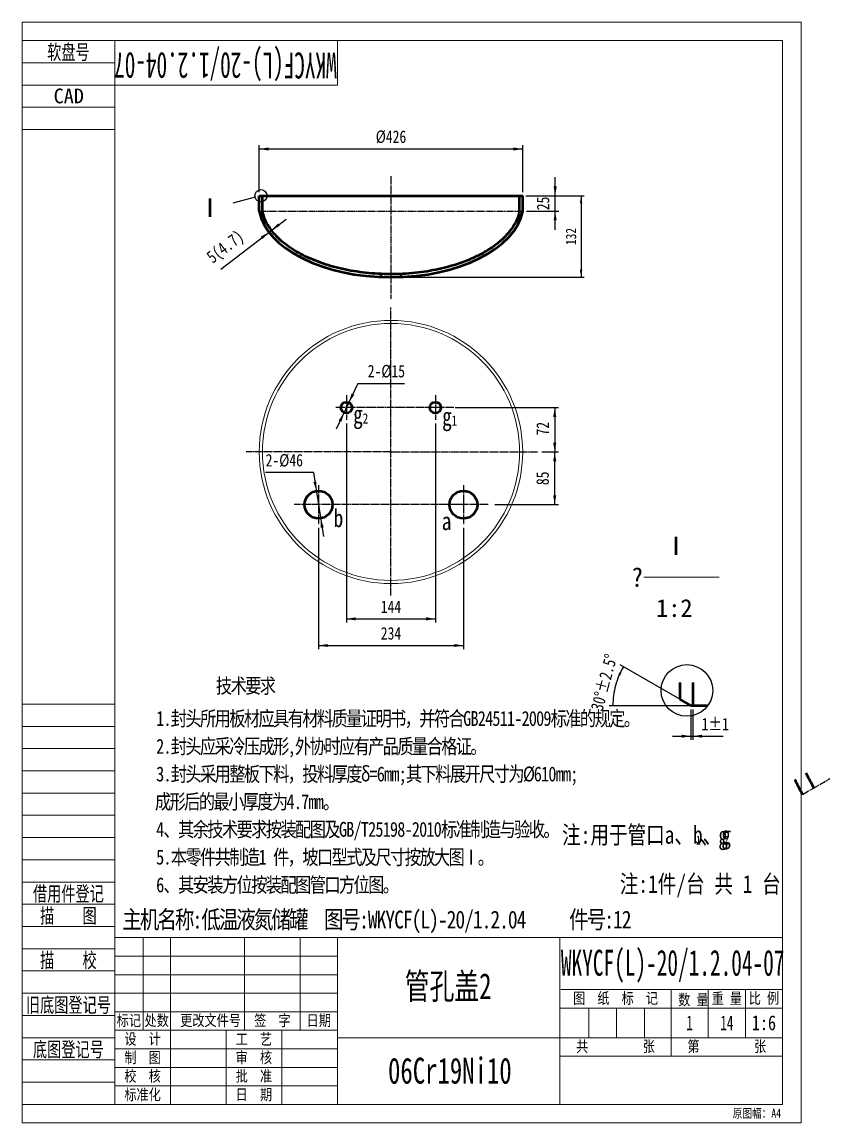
# Model space of a CAD drawing. Header units: millimetres. Extents: x 1505 to 130937, y -44938 to 37032.
# Drawn here: x 43938 to 45244, y 1149 to 2931 of the extents above; entities that cross this region are included whole.
import ezdxf

# ---------------------------------------------------------------- set-up
doc = ezdxf.new("R2010")
doc.units = ezdxf.units.MM
for name, pattern in [('ACISOTGB', [16, 11, -1, 1, -1, 1, -1]), ('AM_ISO08W050', [16, 13, -1, 1, -1]), ('AM_ISO08W050x2', [16, 13, -1, 1, -1])]:
    doc.linetypes.add(name, pattern=pattern)
for name, color, linetype, lineweight in [('6', 2, 'Continuous', 18), ('AM_0', 7, 'Continuous', 50), ('AM_1', 3, 'ACISOTGB', 25), ('AM_4', 3, 'Continuous', 25), ('AM_5', 3, 'Continuous', 25), ('AM_6', 2, 'Continuous', 15), ('AM_7', 4, 'AM_ISO08W050', 25), ('CDRAFT0', 7, 'Continuous', 18), ('RAHM2', 1, 'Continuous', 18), ('RAHM3', 2, 'Continuous', 18), ('RAHM5', 7, 'Continuous', 18), ('TILE1', 5, 'Continuous', 18)]:
    doc.layers.add(name, color=color, linetype=linetype, lineweight=lineweight)
doc.styles.add('ACANSTS', font='')
doc.styles.add('HZ', font='', dxfattribs={"width": 0.7})
doc.styles.add('PC_TEXTSTYLE', font='', dxfattribs={"width": 0.8})
doc.styles.get("Standard").update_dxf_attribs({"font": 'txt', "width": 0.8})
doc.styles.add('UserTxtStyle1', font='', dxfattribs={"width": 0.6})
doc.styles.add('UserTxtStyle124', font='')
doc.styles.add('UserTxtStyle126', font='', dxfattribs={"width": 0.60272})
doc.styles.add('UserTxtStyle2', font='', dxfattribs={"width": 0.65})
doc.styles.add('UserTxtStyle90', font='', dxfattribs={"width": 0.8})
doc.styles.get('ACANSTS').set_extended_font_data('宋体')
doc.styles.get('HZ').set_extended_font_data('宋体')
doc.styles.get('PC_TEXTSTYLE').set_extended_font_data('宋体')
doc.styles.get('UserTxtStyle1').set_extended_font_data('宋体')
doc.styles.get('UserTxtStyle124').set_extended_font_data('宋体')
doc.styles.get('UserTxtStyle126').set_extended_font_data('宋体')
doc.styles.get('UserTxtStyle2').set_extended_font_data('宋体')
doc.styles.get('UserTxtStyle90').set_extended_font_data('宋体')
doc.dimstyles.new('AM_GB$0', dxfattribs={"dimtxt": 3.371484, "dimasz": 2.5, "dimexe": 1, "dimexo": 1, "dimgap": 2.088633, "dimtad": 1, "dimdsep": 46, "dimtxsty": 'Standard', "dimblk": 'NONE', "dimcen": 0, "dimdle": 5, "dimclrd": 256, "dimclre": 256, "dimclrt": 2, "dimadec": 0, "dimazin": 2, "dimtfac": 0.707107, "dimtdec": 3, "dimtmove": 2, "dimatfit": 3, "dimfxl": 1, "dimfrac": 2, "dimtolj": 1, "dimlwd": 18, "dimarcsym": 0})
doc.dimstyles.new('AM_GB$2', dxfattribs={"dimtxt": 3.371484, "dimasz": 2.5, "dimexe": 1, "dimexo": 1, "dimgap": 2.088633, "dimtad": 1, "dimtih": 1, "dimtoh": 1, "dimdsep": 46, "dimtxsty": 'Standard', "dimblk": 'NONE', "dimcen": 0, "dimdle": 5, "dimclrd": 256, "dimclre": 256, "dimclrt": 2, "dimadec": 0, "dimazin": 2, "dimtfac": 0.707107, "dimtdec": 3, "dimtmove": 2, "dimatfit": 3, "dimfxl": 1, "dimfrac": 2, "dimtolj": 1, "dimlwd": 18, "dimarcsym": 0})
doc.dimstyles.new('AM_GB$3', dxfattribs={"dimtxt": 3.371484, "dimasz": 2.5, "dimexe": 1, "dimexo": 1, "dimgap": 2.088633, "dimtad": 1, "dimdsep": 46, "dimtxsty": 'Standard', "dimblk": 'NONE', "dimcen": 0, "dimdle": 5, "dimclrd": 256, "dimclre": 256, "dimclrt": 2, "dimadec": 0, "dimazin": 2, "dimtfac": 0.707107, "dimtdec": 3, "dimtmove": 2, "dimatfit": 0, "dimfxl": 1, "dimfrac": 2, "dimtolj": 1, "dimlwd": 18, "dimarcsym": 0})

# ---------------------------------------------------------------- blocks, each defined once
blk = doc.blocks.new('*X613')
at = {"layer": 'CDRAFT0'}
for p, q in [((510, 1680), (510, 1752)), ((150, 1680), (510, 1680)), ((150, 30), (0, 30))]:
    blk.add_line(p, q, dxfattribs=at)
blk.add_lwpolyline([(150, 30), (150, 1752), (1230, 1752), (1230, 30), (150, 30)], dxfattribs=at)
at = {"layer": 'RAHM2'}
for p, q in [((150, 1716), (0, 1716)), ((150, 1644), (0, 1644)), ((150, 678), (0, 678)), ((150, 606), (0, 606)), ((150, 534), (0, 534)), ((150, 462), (0, 462)), ((150, 390), (0, 390)), ((150, 318), (0, 318)), ((150, 246), (0, 246)), ((150, 174), (0, 174)), ((150, 102), (0, 102)), ((150, 66), (0, 66))]:
    blk.add_line(p, q, dxfattribs=at)
at = {"layer": 'RAHM3'}
for p, q in [((150, 1752), (0, 1752)), ((150, 1680), (0, 1680)), ((150, 1608), (0, 1608)), ((150, 642), (0, 642)), ((150, 570), (0, 570)), ((150, 498), (0, 498)), ((150, 426), (0, 426)), ((150, 354), (0, 354)), ((150, 282), (0, 282)), ((150, 210), (0, 210)), ((150, 138), (0, 138))]:
    blk.add_line(p, q, dxfattribs=at)
at = {"layer": 'TILE1'}
blk.add_line((0, 0), (0, 1782), dxfattribs=at)
blk.add_lwpolyline([(0, 1782), (1260, 1782), (1260, 0), (0, 0)], dxfattribs=at)
at = {"layer": '6', "color": 1, "insert": (1149.5, 22.9), "char_height": 14.45, "width": 123.703, "attachment_point": 1, "line_spacing_factor": 1.37}
blk.add_mtext('原图幅：A4', dxfattribs=at)
at = {"layer": 'RAHM2', "char_height": 24, "attachment_point": 8}
for s, insert, width, style in [('软盘号', (75, 1718.7), 103.46, 'HZ'), ('CAD', (75.6, 1650), 73.4, 'ACANSTS'), ('借用件登记', (75, 356.4), 176.12, 'HZ'), ('描    图', (75, 320.8), 138.6, 'HZ'), ('描    校', (75, 248.7), 140.28, 'HZ'), ('旧底图登记号', (75, 176.3), 207.34, 'HZ'), ('底图登记号', (75, 104.3), 175.7, 'HZ')]:
    blk.add_mtext(s, dxfattribs=dict(at, insert=insert, width=width, style=style))
at = {"layer": 'RAHM5', "insert": (329, 1717.2), "char_height": 42, "width": 79.8, "attachment_point": 5, "rotation": 180, "style": 'UserTxtStyle1'}
blk.add_mtext('WKYCF(L)-20/1.2.04-07', dxfattribs=at)
blk = doc.blocks.new('*X614')
at = {"layer": 'CDRAFT0'}
for p, q in [((-1080, 0), (-1080, 270)), ((-1080, 270), (0, 270)), ((-1034.3, 120), (-1034.3, 270)), ((-990, 0), (-990, 270)), ((-870, 120), (-870, 270)), ((-780, 120), (-780, 270)), ((-720, 0), (-720, 270)), ((-360, 270), (-360, 0)), ((0, 270), (0, 0)), ((-358.3, 186), (0, 186)), ((-180, 78.5), (-180, 186)), ((-120, 108), (-120, 186)), ((-60, 108.2), (-60, 186)), ((-359.8, 156), (0, 156)), ((-1080, 120), (-720, 120)), ((-900, 0), (-900, 120)), ((-810, 0.1), (-810, 120)), ((-720, 108), (0, 108)), ((-360, 78), (0, 78)), ((-1080, 0), (0, 0))]:
    blk.add_line(p, q, dxfattribs=at)
at = {"layer": 'RAHM2'}
for p, q in [((-1080, 240), (-720, 240)), ((-1080, 210), (-720, 210)), ((-1080, 180), (-720, 180)), ((-1080, 150), (-720, 150)), ((-313.3, 108.2), (-313.3, 156)), ((-268.3, 108.2), (-268.3, 156)), ((-223.3, 108.2), (-223.3, 156)), ((-1080, 90), (-720, 90)), ((-1080, 60), (-720, 60)), ((-1080, 30), (-720, 30))]:
    blk.add_line(p, q, dxfattribs=at)
for s, insert, char_height, width, attachment_point, style in [('图  纸  标  记', (-270, 171), 18, 209.4, 5, 'PC_TEXTSTYLE'), ('数 量', (-168.7, 158.5), 18, 74.16, 7, 'PC_TEXTSTYLE'), ('重 量', (-90, 171), 18, 74.28, 5, 'PC_TEXTSTYLE'), ('比 例', (-30, 171), 18, 69.72, 5, 'PC_TEXTSTYLE'), ('标记', (-1057.2, 135), 18, 58.68, 5, 'PC_TEXTSTYLE'), ('处数', (-1012.2, 135), 18, 58.32, 5, 'PC_TEXTSTYLE'), (' 更改文件号', (-930, 135), 18, 167.04, 5, 'PC_TEXTSTYLE'), ('签  字', (-825, 135), 18, 89.52, 5, 'PC_TEXTSTYLE'), ('日期', (-750, 135), 18, 52.92, 5, 'PC_TEXTSTYLE'), ('1', (-150.3, 132), 24, 13.26, 5, 'UserTxtStyle2'), ('14', (-90, 132), 24, 32.11, 5, 'UserTxtStyle2'), ('设  计', (-1035, 105), 18, 89.16, 5, 'PC_TEXTSTYLE'), ('工  艺', (-855, 105), 18, 88.68, 5, 'PC_TEXTSTYLE'), ('共         张', (-270, 93), 18, 197.28, 5, 'PC_TEXTSTYLE'), ('第         张', (-90, 93), 18, 197.16, 5, 'PC_TEXTSTYLE'), ('制  图', (-1035, 75), 18, 88.2, 5, 'PC_TEXTSTYLE'), ('审  核', (-855, 75), 18, 88.2, 5, 'PC_TEXTSTYLE'), ('校  核', (-1035, 45), 18, 89.04, 5, 'PC_TEXTSTYLE'), ('批  准', (-855, 45), 18, 89.64, 5, 'PC_TEXTSTYLE'), ('标准化', (-1035, 15), 18, 89.52, 5, 'PC_TEXTSTYLE'), ('日  期', (-855, 15), 18, 83.64, 5, 'PC_TEXTSTYLE')]:
    blk.add_mtext(s, dxfattribs=dict(at, insert=insert, char_height=char_height, width=width, attachment_point=attachment_point, style=style))
at = {"layer": 'RAHM2', "color": 2, "insert": (-30, 132), "char_height": 24, "width": 59.2, "attachment_point": 5, "style": 'PC_TEXTSTYLE'}
blk.add_mtext('1:6', dxfattribs=at)
at = {"layer": 'RAHM5', "char_height": 42, "attachment_point": 5}
for s, insert, width, style in [('WKYCF(L)-20/1.2.04-07', (-177.6, 223.7), 563.875, 'UserTxtStyle126'), ('管孔盖2', (-540.8, 189.1), 215.6, 'HZ'), ('06Cr19Ni10', (-538, 54.3), 310.415, 'HZ')]:
    blk.add_mtext(s, dxfattribs=dict(at, insert=insert, width=width, style=style))
blk = doc.blocks.new('*X615')
at = {"layer": 'AM_5'}
for points in [[(44841.7, 2650.1), (44843.8, 2637.6), (44839.7, 2637.6)], [(44841.7, 2518.1), (44843.8, 2530.6), (44839.7, 2530.6)]]:
    blk.add_hatch(color=256, dxfattribs=at).paths.add_polyline_path(points, flags=0)
for p, q in [((44752.3, 2650.1), (44846.7, 2650.1)), ((44841.7, 2650.1), (44841.7, 2518.1)), ((44539.3, 2518.1), (44846.7, 2518.1))]:
    blk.add_line(p, q, dxfattribs=at)
at = {"layer": 'AM_5', "color": 2, "insert": (44825.5, 2584.1), "char_height": 16.86, "width": 34.5, "attachment_point": 5, "rotation": 90, "line_spacing_factor": 1.37}
blk.add_mtext('132', dxfattribs=at)
blk = doc.blocks.new('_NONE')
blk = doc.blocks.new('*X616')
at = {"layer": 'AM_5'}
for points in [[(44321.3, 2725.7), (44336.3, 2723.2), (44336.3, 2728.2)], [(44747.3, 2725.7), (44732.3, 2723.2), (44732.3, 2728.2)]]:
    blk.add_hatch(color=256, dxfattribs=at).paths.add_polyline_path(points, flags=0)
for p, q in [((44321.3, 2656.1), (44321.3, 2731.7)), ((44747.3, 2656.1), (44747.3, 2731.7)), ((44747.3, 2725.7), (44321.3, 2725.7))]:
    blk.add_line(p, q, dxfattribs=at)
at = {"layer": 'AM_5', "color": 2, "insert": (44534.3, 2745.2), "char_height": 20.23, "width": 84, "attachment_point": 5, "line_spacing_factor": 1.37}
blk.add_mtext('%%C426', dxfattribs=at)
blk = doc.blocks.new('*X617')
at = {"layer": 'AM_5'}
for points in [[(44341, 2594.1), (44351.4, 2605.2), (44354.4, 2601.2)], [(44337, 2591), (44323.6, 2583.9), (44326.6, 2579.9)]]:
    blk.add_hatch(color=256, dxfattribs=at).paths.add_polyline_path(points, flags=0)
for p, q in [((44259.1, 2531.4), (44364.8, 2612.3)), ((44333.7, 2595.5), (44333.4, 2595.8)), ((44337.6, 2598.5), (44337.4, 2598.8))]:
    blk.add_line(p, q, dxfattribs=at)
at = {"layer": 'AM_5', "color": 2, "insert": (44267.6, 2565.8), "char_height": 20.23, "width": 102, "attachment_point": 5, "rotation": 37.4093, "line_spacing_factor": 1.37}
blk.add_mtext('5(4.7)', dxfattribs=at)
blk = doc.blocks.new('*X618')
at = {"layer": 'AM_5'}
for points in [[(45019.5, 1775.3), (45004.5, 1777.8), (45004.5, 1772.8)], [(45022.5, 1775.3), (45037.5, 1777.8), (45037.5, 1772.8)]]:
    blk.add_hatch(color=256, dxfattribs=at).paths.add_polyline_path(points, flags=0)
for p, q in [((45019.5, 1818.7), (45019.5, 1769.3)), ((45022.5, 1818.7), (45022.5, 1769.3)), ((44989.5, 1775.3), (45071.5, 1775.3))]:
    blk.add_line(p, q, dxfattribs=at)
at = {"layer": 'AM_5', "color": 2, "insert": (45058.7, 1794.8), "char_height": 20.23, "width": 43.212, "attachment_point": 5, "line_spacing_factor": 1.37}
blk.add_mtext('1%%P1', dxfattribs=at)
blk = doc.blocks.new('*X619')
at = {"layer": 'AM_5'}
blk.add_hatch(color=256, dxfattribs=at).paths.add_polyline_path([(44910.3, 1887.8), (44905.2, 1873.5), (44901.8, 1875.1)], flags=0)
blk.add_hatch(color=256, dxfattribs=at).paths.add_polyline_path([(44910.3, 1887.8), (44905.2, 1873.5), (44901.8, 1875.1)], flags=0)
for p, q in [((45001.5, 1835.1), (44905.1, 1890.8)), ((45019.5, 1824.7), (44887.4, 1824.7))]:
    blk.add_line(p, q, dxfattribs=at)
for start, end in [(150, 165), (165, 180)]:
    blk.add_arc((45019.5, 1824.7), 126.2, start, end, dxfattribs=at)
at = {"layer": 'AM_5', "color": 2, "insert": (44878.8, 1862.4), "char_height": 20.229, "width": 117.552, "attachment_point": 5, "rotation": 75, "line_spacing_factor": 1.37}
blk.add_mtext('30%%D%%P2.5%%D', dxfattribs=at)
blk = doc.blocks.new('*X621')
at = {"layer": 'AM_5'}
for points in [[(44799.8, 2650.1), (44797.3, 2665.1), (44802.3, 2665.1)], [(44799.8, 2625.1), (44797.3, 2610.1), (44802.3, 2610.1)]]:
    blk.add_hatch(color=256, dxfattribs=at).paths.add_polyline_path(points, flags=0)
for p, q in [((44799.8, 2595.1), (44799.8, 2680.1)), ((44753.3, 2650.1), (44805.8, 2650.1)), ((44753.3, 2625.1), (44805.8, 2625.1))]:
    blk.add_line(p, q, dxfattribs=at)
at = {"layer": 'AM_5', "color": 2, "insert": (44780.3, 2637.6), "char_height": 20.23, "width": 28.8, "attachment_point": 5, "rotation": 90, "line_spacing_factor": 1.37}
blk.add_mtext('25', dxfattribs=at)
blk = doc.blocks.new('*X622')
at = {"layer": 'AM_5'}
for points in [[(44799.1, 2307.2), (44801.6, 2292.2), (44796.6, 2292.2)], [(44799.1, 2235.4), (44801.6, 2250.4), (44796.6, 2250.4)]]:
    blk.add_hatch(color=256, dxfattribs=at).paths.add_polyline_path(points, flags=0)
for p, q in [((44637.9, 2307.2), (44805.1, 2307.2)), ((44799.1, 2307.2), (44799.1, 2235.4)), ((44778.4, 2235.4), (44805.1, 2235.4))]:
    blk.add_line(p, q, dxfattribs=at)
at = {"layer": 'AM_5', "color": 2, "insert": (44779.6, 2273), "char_height": 20.23, "width": 28.8, "attachment_point": 5, "rotation": 90, "line_spacing_factor": 1.37}
blk.add_mtext('72', dxfattribs=at)
blk = doc.blocks.new('*X623')
at = {"layer": 'AM_5'}
for points in [[(44799.1, 2235.4), (44796.6, 2220.4), (44801.6, 2220.4)], [(44799.1, 2150.1), (44796.6, 2165.1), (44801.6, 2165.1)]]:
    blk.add_hatch(color=256, dxfattribs=at).paths.add_polyline_path(points, flags=0)
for p, q in [((44778.4, 2235.4), (44805.1, 2235.4)), ((44799.1, 2150.1), (44799.1, 2235.4)), ((44702.2, 2150.1), (44805.1, 2150.1))]:
    blk.add_line(p, q, dxfattribs=at)
at = {"layer": 'AM_5', "color": 2, "insert": (44779.6, 2192.7), "char_height": 20.23, "width": 28.8, "attachment_point": 5, "rotation": 90, "line_spacing_factor": 1.37}
blk.add_mtext('85', dxfattribs=at)
blk = doc.blocks.new('*X624')
at = {"layer": 'AM_5'}
for points in [[(44462.3, 1965.2), (44477.3, 1967.7), (44477.3, 1962.7)], [(44606.1, 1965.2), (44591.1, 1967.7), (44591.1, 1962.7)]]:
    blk.add_hatch(color=256, dxfattribs=at).paths.add_polyline_path(points, flags=0)
for p, q in [((44462.3, 2281.3), (44462.3, 1959.2)), ((44606.1, 2281.3), (44606.1, 1959.2)), ((44462.3, 1965.2), (44606.1, 1965.2))]:
    blk.add_line(p, q, dxfattribs=at)
at = {"layer": 'AM_5', "color": 2, "insert": (44534.2, 1984.7), "char_height": 20.23, "width": 42.3, "attachment_point": 5, "line_spacing_factor": 1.37}
blk.add_mtext('144', dxfattribs=at)
blk = doc.blocks.new('*X625')
at = {"layer": 'AM_5'}
for points in [[(44417.1, 1922.1), (44432.1, 1924.6), (44432.1, 1919.6)], [(44651.5, 1922.1), (44636.5, 1924.6), (44636.5, 1919.6)]]:
    blk.add_hatch(color=256, dxfattribs=at).paths.add_polyline_path(points, flags=0)
for p, q in [((44417.1, 2112.5), (44417.1, 1916.1)), ((44651.5, 2112.5), (44651.5, 1916.1)), ((44417.1, 1922.1), (44651.5, 1922.1))]:
    blk.add_line(p, q, dxfattribs=at)
at = {"layer": 'AM_5', "color": 2, "insert": (44534.3, 1941.6), "char_height": 20.23, "width": 45.9, "attachment_point": 5, "line_spacing_factor": 1.37}
blk.add_mtext('234', dxfattribs=at)
blk = doc.blocks.new('*X626')
at = {"layer": 'AM_5'}
for points in [[(44466.2, 2315.3), (44474.9, 2327.8), (44470.4, 2329.9)], [(44458.4, 2299.1), (44454.3, 2284.5), (44449.7, 2286.6)]]:
    blk.add_hatch(color=256, dxfattribs=at).paths.add_polyline_path(points, flags=0)
for q in [(44445.5, 2272), (44555.9, 2346.2)]:
    blk.add_line((44480.9, 2346.2), q, dxfattribs=at)
at = {"layer": 'AM_5', "color": 2, "insert": (44526.8, 2365.7), "char_height": 20.23, "width": 111.6, "attachment_point": 5, "line_spacing_factor": 1.37}
blk.add_mtext('2-%%C15', dxfattribs=at)
blk = doc.blocks.new('*X627')
at = {"layer": 'AM_5'}
for points in [[(44413.5, 2172.3), (44413.6, 2187.5), (44408.7, 2186.8)], [(44420.6, 2127.9), (44425.4, 2113.5), (44420.5, 2112.7)]]:
    blk.add_hatch(color=256, dxfattribs=at).paths.add_polyline_path(points, flags=0)
for q in [(44331.4, 2202), (44425.3, 2098.3)]:
    blk.add_line((44408.8, 2202), q, dxfattribs=at)
at = {"layer": 'AM_5', "color": 2, "insert": (44361.7, 2221.5), "char_height": 20.23, "width": 115.2, "attachment_point": 5, "line_spacing_factor": 1.37}
blk.add_mtext('2-%%C46', dxfattribs=at)

msp = doc.modelspace()

# ---------------------------------------------------------------- linework, layer by layer
at = {"layer": 'AM_0'}
for p, q in [((44321.27897, 2650.117), (44747.27897, 2650.117)), ((44321.27897, 2625.117), (44321.27897, 2650.117)), ((44326.27897, 2609.1215), (44326.27897, 2650.117)), ((44742.27897, 2625.117), (44742.27897, 2650.117)), ((44747.27897, 2625.117), (44747.27897, 2650.117)), ((44518.27897, 2518.41246), (44518.27897, 2523.41697)), ((44550.27897, 2523.41722), (44550.27897, 2518.41246)), ((45001.51514, 1862.20999), (45001.51514, 1835.1023)), ((45022.51514, 1862.20999), (45022.51514, 1824.70999)), ((45019.51514, 1824.70999), (45001.51514, 1835.1023)), ((45019.51514, 1824.70999), (45046.68529, 1824.70999))]:
    msp.add_line(p, q, dxfattribs=at)
for centre, radius in [((44462.32009, 2307.20568), 9), ((44462.32009, 2307.20568), 9), ((44606.12702, 2307.20568), 9), ((44606.12702, 2307.20568), 9), ((44417.06645, 2150.11051), 22.50223), ((44417.06645, 2150.11051), 22.50223), ((44417.06645, 2150.11051), 22.5), ((44417.06645, 2150.11051), 22.5), ((44651.49149, 2150.11051), 22.5)]:
    msp.add_circle(centre, radius, dxfattribs=at)
for centre, major_axis, ratio, start_param, end_param in [((44534.27897, 2637.617), (-214.17418, 0), 0.5581371867, 0.1047602719, 3.0368323817), ((46517.23677, 2441.61446), (1299.03811, 750), 0.5, 3.1049015908, 3.1415926536)]:
    msp.add_ellipse(centre, major_axis=major_axis, ratio=ratio, start_param=start_param, end_param=end_param, dxfattribs=at)
for points, knots in [([(44742.27897, 2625.117), (44741.42646, 2621.05855), (44739.87847, 2616.09103), (44735.56003, 2606.25608), (44732.78888, 2601.38901), (44726.04239, 2591.84846), (44722.06698, 2587.17557), (44712.96717, 2578.12725), (44707.84298, 2573.75215), (44696.53433, 2565.39861), (44690.35009, 2561.42029), (44677.03622, 2553.9482), (44669.90675, 2550.45448), (44654.83749, 2544.02629), (44646.89782, 2541.09183), (44627.0657, 2534.79806), (44614.85776, 2531.73604), (44589.6018, 2526.94804), (44576.55435, 2525.22209), (44550.10032, 2523.17347), (44536.69432, 2522.85082), (44510.01654, 2523.62131), (44496.74535, 2524.71445), (44470.8259, 2528.27413), (44458.17822, 2530.74064), (44433.97283, 2536.95027), (44422.4157, 2540.69336), (44400.81967, 2549.30588), (44390.78145, 2554.17526), (44372.59446, 2564.83771), (44364.44664, 2570.63053), (44351.50272, 2581.87068), (44346.37443, 2587.21485), (44337.74104, 2598.20656), (44334.23603, 2603.85294), (44329.16486, 2614.70851), (44327.43567, 2619.90266), (44326.27897, 2625.117)], [0, 0, 0, 0, 22.926148121, 22.926148121, 45.8522962419, 45.8522962419, 68.7784443629, 68.7784443629, 91.7045924839, 91.7045924839, 114.6307406048, 114.6307406048, 137.5568887258, 137.5568887258, 160.4830368467, 160.4830368467, 192.5394741178, 192.5394741178, 224.5959113888, 224.5959113888, 256.6523486598, 256.6523486598, 288.7087859308, 288.7087859308, 320.7652232018, 320.7652232018, 352.8216604728, 352.8216604728, 384.8780977438, 384.8780977438, 416.9345350148, 416.9345350148, 443.6694619662, 443.6694619662, 470.4043889176, 470.4043889176, 494.399936595, 494.399936595, 494.399936595, 494.399936595]), ([(45187.06261, 1705.46261), (45187.57332, 1704.41619), (45188.08854, 1703.37222), (45192.19647, 1695.13982), (45195.9986, 1688.06611), (45200.01214, 1681.11446)], [0, 0, 0, 0, 3.4901226191, 3.4901226191, 27.5868489432, 27.5868489432, 27.5868489432, 27.5868489432])]:
    msp.add_open_spline(points, degree=3, knots=knots, dxfattribs=at)
at = {"layer": 'AM_1', "linetype": 'ACISOTGB', "lineweight": 25}
for p, q in [((44321.27897, 2625.117), (44747.27897, 2625.117)), ((45200.01214, 1681.11446), (45244.29654, 1706.68208))]:
    msp.add_line(p, q, dxfattribs=at)
at = {"layer": 'AM_4'}
msp.add_line((44314.4355, 2647.63892), (44278.30371, 2638.27383), dxfattribs=at)
for centre, radius in [((44323.99627, 2650.117), 9.8767), ((45012.90598, 1849.30765), 41.7862)]:
    msp.add_circle(centre, radius, dxfattribs=at)
at = {"layer": 'AM_7', "linetype": 'AM_ISO08W050x2', "lineweight": 25}
for p, q in [((44534.27897, 2681.737), (44534.27897, 2483.06882)), ((44651.49149, 2150.11051), (44612.22749, 2150.11051))]:
    msp.add_line(p, q, dxfattribs=at)
at = {"layer": 'AM_7', "linetype": 'AM_ISO08W050', "lineweight": 25}
for p, q in [((44534.27897, 2002.88538), (44534.27897, 2469.24182)), ((44462.32009, 2327.12154), (44462.32009, 2287.28983)), ((44606.12702, 2327.12154), (44606.12702, 2287.28983)), ((44635.88619, 2307.20568), (44445.25857, 2307.20568)), ((44534.27897, 2235.36528), (44300.30285, 2235.36528)), ((44534.27897, 2235.36528), (44772.36502, 2235.36528)), ((44417.06645, 2181.67625), (44417.06645, 2118.54478)), ((44651.49149, 2181.67625), (44651.49149, 2118.54478)), ((44691.36104, 2150.11051), (44377.80023, 2150.11051))]:
    msp.add_line(p, q, dxfattribs=at)
at = {"layer": 'CDRAFT0'}
for radius in [213, 208]:
    msp.add_circle((44534.27897, 2235.36528), radius, dxfattribs=at)

# ---------------------------------------------------------------- block references
at = {"layer": 'AM_0', "linetype": 'Continuous', "lineweight": 18}
for name, p in [('*X613', (43937.52065, 1149.24898)), ('*X614', (45167.52065, 1179.24898))]:
    msp.add_blockref(name, p, dxfattribs=at)

# ---------------------------------------------------------------- texts
at = {"layer": 'AM_4', "color": 2, "insert": (44241.51334, 2630.74678), "char_height": 30, "width": 51.4285714, "attachment_point": 5, "rotation": 180, "style": 'ACANSTS'}
msp.add_mtext('Ⅰ', dxfattribs=at)
at = {"layer": 'AM_4', "color": 2, "attachment_point": 1}
for s, insert, char_height, width, style in [('Ⅰ', (44974.81734, 2098.49732), 30, 42.6666667, 'ACANSTS'), ('?───', (44922.50782, 2047.15372), 30, 294.5714286, 'UserTxtStyle124'), ('1:2', (44963.06734, 1997.14372), 28.898438, 113, 'UserTxtStyle124')]:
    msp.add_mtext(s, dxfattribs=dict(at, insert=insert, char_height=char_height, width=width, style=style))
at = {"layer": 'AM_6', "color": 2, "linetype": 'Continuous', "lineweight": 50, "line_spacing_factor": 1.37}
for s, insert, char_height, width, attachment_point in [('g', (44473.03263, 2310.74645), 28.89844, 44.5714629, 1), ('g', (44616.99197, 2307.20568), 28.89844, 38.6938971, 1), ('2', (44488.4612, 2297.88935), 16.51343, 44.5714629, 1), ('1', (44632.42054, 2294.34858), 16.51343, 38.6938971, 1), ('b', (44441.40722, 2113.17641), 28.89844, 15.4285714, 7), ('a', (44616.31459, 2108.41508), 28.89844, 15.4285714, 7), ('注:用于管口a、b、g', (44810.9879, 1630.12612), 28.8984375, 532.1626374, 1), ('、g', (45033.59449, 1629.12612), 28.898438, 532.1626374, 1), ('1', (45027.59449, 1614.12612), 14.44922, 532.1626374, 1), ('2', (45072.46922, 1614.12612), 14.44922, 532.1626374, 1), ('注:1件/台 共 1 台', (44904.2731, 1550.63262), 28.8984375, 419.3714286, 1)]:
    msp.add_mtext(s, dxfattribs=dict(at, insert=insert, char_height=char_height, width=width, attachment_point=attachment_point))
at = {"layer": 'AM_6', "color": 2, "linetype": 'Continuous', "lineweight": 50, "attachment_point": 1, "line_spacing_factor": 1.37, "style": 'UserTxtStyle90'}
for s, insert, char_height, width in [('\\T0.9; 技术要求', (44239.29712, 1868.93341), 24.0819108, 337.0961239), ('\\T0.9;1.封头所用板材应具有材料质量证明书，并符合GB24511-2009标准的规定。', (44154.43912, 1816.00121), 24.0819108, 1205.6789527), ('\\T0.9;2.封头应采冷压成形,外协时应有产品质量合格证。', (44154.43912, 1770.99238), 24.0819108, 767.7470766), ('\\T0.9;3.封头采用整板下料，投料厚度δ=6mm;其下料展开尺寸为%%C610mm;', (44154.43912, 1726.19193), 24.0819108, 1097.2912163), ('\\T0.9;成形后的最小厚度为4.7mm。', (44152.43913, 1681.39148), 24.0819108, 444.1296473), ('\\T0.9;4、其余技术要求按装配图及GB/T25198-2010标准制造与验收。', (44154.43912, 1636.59103), 24.0819108, 1049.0130694), ('\\T0.9;5.本零件共制造1 件，坡口型式及尺寸按放大图Ⅰ。', (44154.43912, 1591.58221), 24.0819108, 803.9959796), ('\\T0.9;6、其安装方位按装配图管口方位图。', (44154.43912, 1546.78175), 24.0819108, 584.1582511), ('\\T0.9;主机名称:低温液氮储罐  图号:WKYCF(L)-20/1.2.04     件号:12', (44099.73279, 1492.96222), 28.8984375, 1509.3714286)]:
    msp.add_mtext(s, dxfattribs=dict(at, insert=insert, char_height=char_height, width=width))

# ---------------------------------------------------------------- dimensions: what is measured, and where the dimension line sits
at = {"layer": 'AM_5'}
for base, p1, p2, text, picture, middle in [((44321.27897, 2725.73798), (44747.27897, 2650.117), (44321.27897, 2650.117), '%%C426', '*X616', (44534.27897, 2725.73798)), ((45022.51514, 1775.28948), (45019.51514, 1824.70999), (45022.51514, 1824.70999), '1%%P1', '*X618', (45058.63514, 1775.28948))]:
    dim = msp.add_linear_dim(base=base, p1=p1, p2=p2, text=text, dimstyle='AM_GB$0', override={"dimscale": 6, "dimsah": 1, "dimtfill": 1}, dxfattribs=at)
    dim.commit()
    dim.dimension.update_dxf_attribs({"geometry": picture, "text_midpoint": middle, "dimtype": 160})
for base, p1, p2, angle, override, picture, middle in [((44799.77897, 2650.117), (44747.27897, 2625.117), (44747.27897, 2650.117), 270, {"dimscale": 6, "dimsah": 1, "dimtfill": 1, "dimtzin": 8}, '*X621', (44799.77897, 2637.617)), ((44841.74362, 2518.07843), (44747.27897, 2650.117), (44534.27897, 2518.07843), 270, {"dimscale": 5, "dimsah": 1, "dimtfill": 1, "dimtzin": 8}, '*X615', (44841.74362, 2584.09771)), ((44799.05278, 2235.36528), (44631.89102, 2307.20568), (44772.36502, 2235.36528), 90, {"dimscale": 6, "dimsah": 1, "dimtfill": 1, "dimtzin": 8}, '*X622', (44799.05278, 2272.99123)), ((44799.05278, 2235.36528), (44696.22437, 2150.11051), (44772.36502, 2235.36528), 90, {"dimscale": 6, "dimsah": 1, "dimtfill": 1, "dimtzin": 8}, '*X623', (44799.05278, 2192.7379))]:
    dim = msp.add_linear_dim(base=base, p1=p1, p2=p2, angle=angle, dimstyle='AM_GB$0', override=override, dxfattribs=at)
    dim.commit()
    dim.dimension.update_dxf_attribs({"geometry": picture, "text_midpoint": middle, "dimtype": 160})
dim = msp.add_linear_dim(base=(44341.0058, 2594.07251), p1=(44337.30214, 2590.68465), p2=(44341.27373, 2593.72218), angle=37.40927472, text='5(4.7)', dimstyle='AM_GB$0', override={"dimscale": 6, "dimsah": 1, "dimtfill": 1}, dxfattribs=at)
dim.commit()
dim.dimension.update_dxf_attribs({"geometry": '*X617', "text_midpoint": (44281.03819, 2548.20843), "dimtype": 160})
for p1, p2, text, picture, middle in [((44458.44844, 2299.08101), (44466.19174, 2315.33036), '2-%%C15', '*X626', (44480.88779, 2346.17007)), ((44420.60401, 2127.8881), (44413.52889, 2172.33293), '2-%%C46', '*X627', (44408.81261, 2201.95989))]:
    dim = msp.add_diameter_dim_2p(p1=p1, p2=p2, text=text, dimstyle='AM_GB$3', override={"dimscale": 6, "dimpost": '%\\\\A3;%%C<>', "dimsah": 1, "dimtfill": 1}, dxfattribs=at)
    dim.commit()
    dim.dimension.update_dxf_attribs({"geometry": picture, "text_midpoint": middle, "dimtype": 163})
for base, p1, p2, picture, middle in [((44606.12702, 1965.21154), (44462.32009, 2287.28983), (44606.12702, 2287.28983), '*X624', (44534.22355, 1965.21154)), ((44651.49149, 1922.05739), (44417.06645, 2118.54478), (44651.49149, 2118.54478), '*X625', (44534.27897, 1922.05739))]:
    dim = msp.add_linear_dim(base=base, p1=p1, p2=p2, dimstyle='AM_GB$0', override={"dimscale": 6, "dimsah": 1, "dimtfill": 1, "dimtzin": 8}, dxfattribs=at)
    dim.commit()
    dim.dimension.update_dxf_attribs({"geometry": picture, "text_midpoint": middle, "dimtype": 160})
dim = msp.add_angular_dim_2l(base=(44897.65664, 1857.36188), line1=((45019.51514, 1824.70999), (45046.68529, 1824.70999)), line2=((45019.51514, 1824.70999), (45001.51514, 1835.1023)), text='30%%D%%P2.5%%D', dimstyle='AM_GB$2', override={"dimscale": 6, "dimtad": 1, "dimtih": 0, "dimtoh": 0, "dimsah": 1, "dimtix": 1, "dimtfill": 1}, dxfattribs=at)
dim.commit()
dim.dimension.update_dxf_attribs({"geometry": '*X619', "text_midpoint": (44878.82108, 1862.40885)})

doc.saveas('drawing.dxf')
